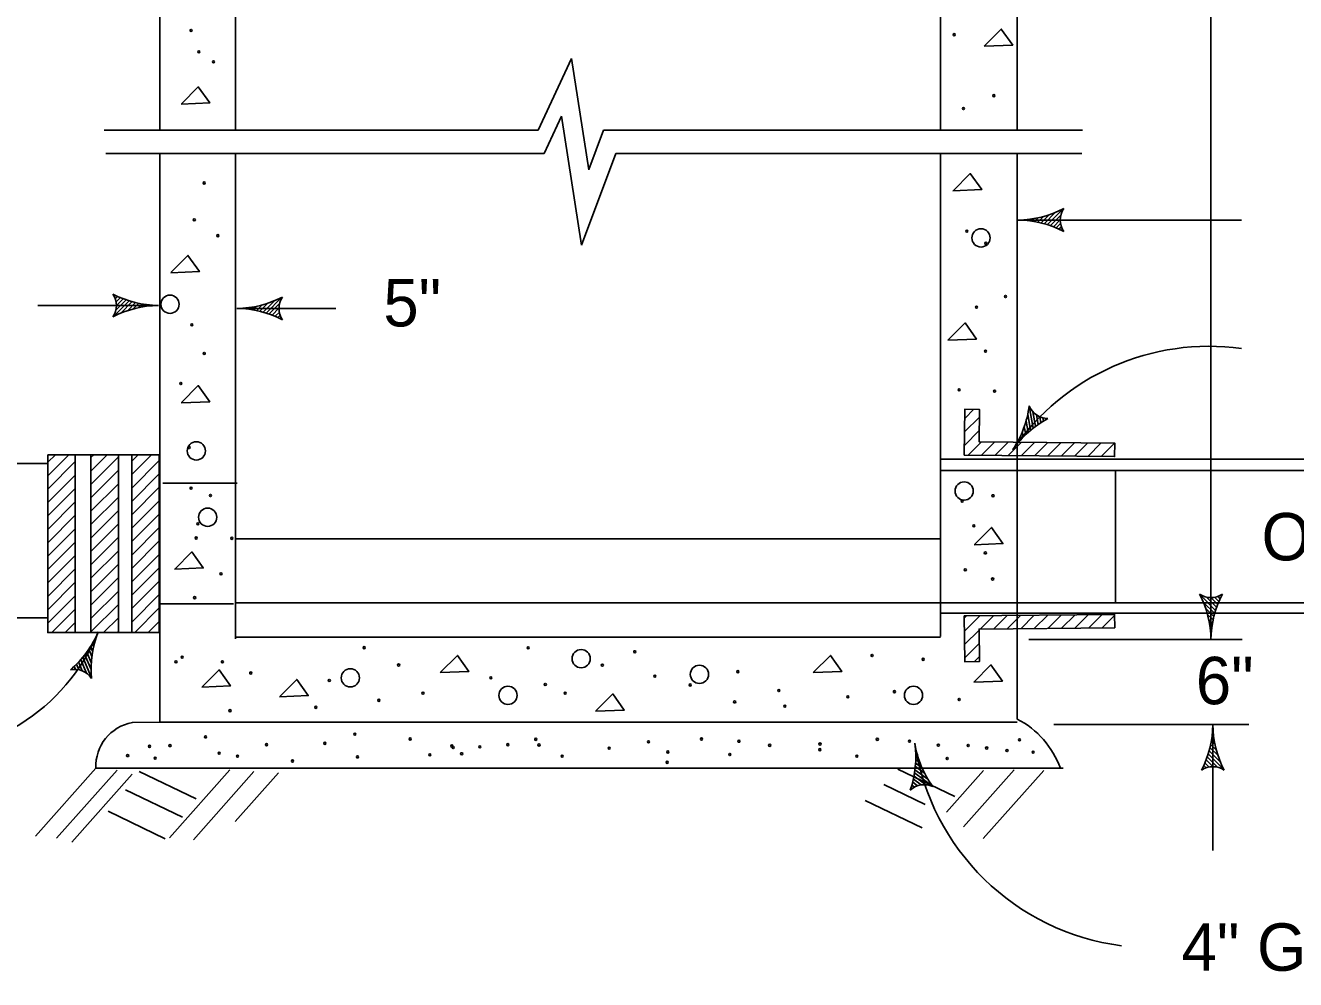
# Model space of a CAD drawing. Extents: x -2167 to -1935, y 1312 to 1612.
# Drawn here: x -2089.2 to -2020.6, y 1398.2 to 1449.7 of the extents above; entities that cross this region are included whole.
import ezdxf

# ---------------------------------------------------------------- set-up
doc = ezdxf.new("R2010")
doc.units = 0
doc.layers.add('1', color=7, linetype='Continuous')

msp = doc.modelspace()

# ---------------------------------------------------------------- linework, layer by layer
at = {"layer": '1'}
for p, q in [((-2039.769, 1499.403), (-2039.769, 1444.097)), ((-2035.628, 1499.382), (-2035.628, 1444.097)), ((-2025.16, 1499.362), (-2025.16, 1416.54)), ((-2081.962, 1472.357), (-2081.962, 1444.097)), ((-2077.877, 1471.245), (-2077.877, 1444.097)), ((-2061.524, 1444.082), (-2059.72, 1447.947)), ((-2059.72, 1447.947), (-2058.782, 1441.934)), ((-2061.196, 1442.806), (-2060.253, 1444.825)), ((-2060.253, 1444.825), (-2059.166, 1437.849)), ((-2084.966, 1444.082), (-2061.524, 1444.082)), ((-2057.977, 1444.082), (-2058.787, 1441.95)), ((-2057.977, 1444.082), (-2032.101, 1444.082)), ((-2084.879, 1442.806), (-2061.196, 1442.806)), ((-2081.962, 1412.07), (-2081.962, 1442.77)), ((-2077.877, 1416.581), (-2077.877, 1442.806)), ((-2059.166, 1437.849), (-2057.311, 1442.806)), ((-2057.311, 1442.806), (-2032.137, 1442.806)), ((-2039.769, 1416.714), (-2039.769, 1442.785)), ((-2035.628, 1426.218), (-2035.628, 1442.806)), ((-2034.213, 1439.407), (-2034.515, 1439.105)), ((-2033.9, 1439.499), (-2034.336, 1439.064)), ((-2033.552, 1439.633), (-2034.167, 1439.018)), ((-2033.147, 1439.817), (-2033.998, 1438.966)), ((-2033.275, 1439.474), (-2033.834, 1438.915)), ((-2035.581, 1439.217), (-2023.515, 1439.217)), ((-2035.259, 1439.228), (-2035.284, 1439.207)), ((-2035.018, 1439.253), (-2035.079, 1439.192)), ((-2034.766, 1439.289), (-2034.884, 1439.171)), ((-2034.5, 1439.335), (-2034.7, 1439.141)), ((-2033.311, 1439.223), (-2033.675, 1438.854)), ((-2033.29, 1439.023), (-2033.521, 1438.792)), ((-2033.239, 1438.854), (-2033.372, 1438.725)), ((-2033.177, 1438.7), (-2033.224, 1438.654)), ((-2088.549, 1434.599), (-2082.034, 1434.599)), ((-2084.469, 1433.999), (-2083.618, 1434.85)), ((-2084.438, 1435.117), (-2084.392, 1435.163)), ((-2084.376, 1434.963), (-2084.243, 1435.091)), ((-2084.341, 1434.348), (-2083.782, 1434.906)), ((-2084.325, 1434.794), (-2084.095, 1435.024)), ((-2084.305, 1434.594), (-2083.941, 1434.963)), ((-2084.064, 1434.184), (-2083.449, 1434.804)), ((-2083.715, 1434.317), (-2083.279, 1434.758)), ((-2083.402, 1434.414), (-2083.1, 1434.717)), ((-2083.115, 1434.481), (-2082.916, 1434.681)), ((-2082.849, 1434.532), (-2082.731, 1434.65)), ((-2082.598, 1434.568), (-2082.536, 1434.625)), ((-2082.357, 1434.589), (-2082.331, 1434.609)), ((-2076.431, 1434.63), (-2076.728, 1434.327)), ((-2076.118, 1434.722), (-2076.554, 1434.286)), ((-2075.765, 1434.855), (-2076.38, 1434.24)), ((-2075.365, 1435.04), (-2076.216, 1434.189)), ((-2075.493, 1434.696), (-2076.052, 1434.138)), ((-2077.795, 1434.44), (-2072.443, 1434.44)), ((-2077.477, 1434.45), (-2077.497, 1434.43)), ((-2077.236, 1434.476), (-2077.292, 1434.414)), ((-2076.985, 1434.512), (-2077.103, 1434.394)), ((-2076.713, 1434.558), (-2076.913, 1434.363)), ((-2075.524, 1434.445), (-2075.893, 1434.076)), ((-2075.503, 1434.245), (-2075.734, 1434.015)), ((-2075.457, 1434.076), (-2075.585, 1433.948)), ((-2075.39, 1433.922), (-2075.437, 1433.876)), ((-2034.987, 1429.15), (-2034.766, 1427.971)), ((-2038.478, 1427.761), (-2037.673, 1428.566)), ((-2038.467, 1428.494), (-2037.975, 1428.986)), ((-2035.064, 1428.714), (-2034.905, 1427.858)), ((-2034.777, 1428.847), (-2034.633, 1428.073)), ((-2034.587, 1428.683), (-2034.49, 1428.171)), ((-2034.413, 1428.586), (-2034.356, 1428.263)), ((-2034.244, 1428.53), (-2034.213, 1428.35)), ((-2034.085, 1428.494), (-2034.074, 1428.432)), ((-2038.483, 1427.028), (-2037.683, 1427.833)), ((-2035.356, 1427.766), (-2035.305, 1427.489)), ((-2035.253, 1428.038), (-2035.171, 1427.617)), ((-2035.151, 1428.35), (-2035.038, 1427.74)), ((-2038.283, 1426.505), (-2037.555, 1427.228)), ((-2037.56, 1426.5), (-2036.837, 1427.223)), ((-2036.843, 1426.495), (-2036.12, 1427.217)), ((-2036.125, 1426.484), (-2035.402, 1427.207)), ((-2035.699, 1427.079), (-2035.694, 1427.048)), ((-2035.581, 1427.289), (-2035.566, 1427.207)), ((-2035.469, 1427.515), (-2035.438, 1427.351)), ((-2035.407, 1426.479), (-2034.684, 1427.202)), ((-2034.69, 1426.474), (-2033.967, 1427.192)), ((-2033.972, 1426.464), (-2033.249, 1427.187)), ((-2033.254, 1426.459), (-2032.531, 1427.181)), ((-2032.537, 1426.448), (-2031.814, 1427.171)), ((-2031.819, 1426.443), (-2031.096, 1427.166)), ((-2031.101, 1426.438), (-2030.379, 1427.156)), ((-2088.016, 1425.398), (-2086.878, 1426.53)), ((-2088.016, 1426.12), (-2087.606, 1426.53)), ((-2087.965, 1426.53), (-2081.931, 1426.53)), ((-2085.689, 1425.649), (-2084.807, 1426.53)), ((-2085.689, 1426.377), (-2085.535, 1426.53)), ((-2085.689, 1424.926), (-2084.202, 1426.413)), ((-2083.479, 1425.459), (-2082.403, 1426.53)), ((-2083.479, 1426.182), (-2083.131, 1426.53)), ((-2035.628, 1417.821), (-2035.628, 1426.438)), ((-2030.384, 1426.428), (-2030.368, 1426.448)), ((-2109.397, 1426.054), (-2088.016, 1426.054)), ((-2088.016, 1424.675), (-2086.529, 1426.161)), ((-2085.689, 1424.203), (-2084.202, 1425.69)), ((-2083.479, 1424.731), (-2081.993, 1426.218)), ((-2039.769, 1426.284), (-2011.95, 1426.284)), ((-2039.769, 1425.674), (-2011.95, 1425.674)), ((-2030.317, 1418.534), (-2030.317, 1425.674)), ((-2088.016, 1423.947), (-2086.529, 1425.434)), ((-2085.689, 1423.475), (-2084.202, 1424.962)), ((-2083.479, 1424.008), (-2081.993, 1425.495)), ((-2081.793, 1424.998), (-2077.789, 1424.998)), ((-2088.016, 1423.224), (-2086.529, 1424.711)), ((-2083.479, 1423.286), (-2081.993, 1424.772)), ((-2088.016, 1422.496), (-2086.529, 1423.983)), ((-2085.689, 1422.753), (-2084.202, 1424.239)), ((-2083.479, 1422.558), (-2081.993, 1424.044)), ((-2088.016, 1421.774), (-2086.529, 1423.26)), ((-2085.689, 1422.025), (-2084.202, 1423.511)), ((-2083.479, 1421.835), (-2081.993, 1423.322)), ((-2088.016, 1421.046), (-2086.529, 1422.532)), ((-2085.689, 1421.302), (-2084.202, 1422.788)), ((-2083.479, 1421.107), (-2081.993, 1422.594)), ((-2088.016, 1420.323), (-2086.529, 1421.809)), ((-2085.689, 1420.579), (-2084.202, 1422.066)), ((-2083.479, 1420.384), (-2081.993, 1421.871)), ((-2077.877, 1421.984), (-2039.769, 1421.984)), ((-2088.016, 1419.6), (-2086.529, 1421.087)), ((-2085.689, 1419.851), (-2084.202, 1421.338)), ((-2083.479, 1419.656), (-2081.993, 1421.143)), ((-2088.016, 1418.872), (-2086.529, 1420.359)), ((-2085.689, 1419.128), (-2084.202, 1420.615)), ((-2083.479, 1418.934), (-2081.993, 1420.42)), ((-2088.016, 1418.149), (-2086.529, 1419.636)), ((-2085.689, 1418.401), (-2084.202, 1419.887)), ((-2083.479, 1418.211), (-2081.993, 1419.697)), ((-2088.016, 1417.421), (-2086.529, 1418.908)), ((-2085.689, 1417.678), (-2084.202, 1419.164)), ((-2083.479, 1417.483), (-2081.993, 1418.97)), ((-2025.76, 1418.97), (-2024.909, 1418.119)), ((-2025.411, 1418.841), (-2024.853, 1418.283)), ((-2025.165, 1418.811), (-2024.796, 1418.442)), ((-2024.965, 1418.831), (-2024.735, 1418.6)), ((-2024.796, 1418.877), (-2024.668, 1418.749)), ((-2024.642, 1418.944), (-2024.596, 1418.898)), ((-2087.79, 1416.919), (-2086.529, 1418.185)), ((-2085.689, 1416.95), (-2084.202, 1418.436)), ((-2083.315, 1416.919), (-2081.993, 1418.247)), ((-2081.983, 1418.467), (-2077.974, 1418.467)), ((-2039.769, 1418.534), (-2077.815, 1418.534)), ((-2039.769, 1418.534), (-2011.95, 1418.534)), ((-2025.575, 1418.57), (-2024.955, 1417.955)), ((-2025.442, 1418.216), (-2025.001, 1417.78)), ((-2109.33, 1417.709), (-2088.016, 1417.709)), ((-2087.068, 1416.919), (-2086.529, 1417.462)), ((-2084.997, 1416.919), (-2084.202, 1417.714)), ((-2082.593, 1416.919), (-2081.993, 1417.519)), ((-2039.769, 1417.975), (-2011.95, 1417.975)), ((-2038.488, 1417.703), (-2038.365, 1417.826)), ((-2038.483, 1416.986), (-2037.632, 1417.832)), ((-2037.637, 1417.104), (-2036.899, 1417.842)), ((-2036.904, 1417.109), (-2036.166, 1417.847)), ((-2036.171, 1417.119), (-2035.433, 1417.857)), ((-2035.628, 1412.244), (-2035.628, 1417.975)), ((-2035.438, 1417.124), (-2034.705, 1417.862)), ((-2034.705, 1417.134), (-2033.972, 1417.867)), ((-2033.977, 1417.14), (-2033.239, 1417.878)), ((-2033.244, 1417.15), (-2032.506, 1417.883)), ((-2032.511, 1417.155), (-2031.773, 1417.893)), ((-2031.778, 1417.16), (-2031.04, 1417.898)), ((-2031.045, 1417.17), (-2030.368, 1417.847)), ((-2025.345, 1417.903), (-2025.042, 1417.606)), ((-2025.278, 1417.621), (-2025.078, 1417.421)), ((-2088.016, 1416.919), (-2081.972, 1416.919)), ((-2084.274, 1416.919), (-2084.202, 1416.991)), ((-2038.473, 1416.268), (-2037.688, 1417.052)), ((-2025.227, 1417.35), (-2025.109, 1417.232)), ((-2025.191, 1417.099), (-2025.135, 1417.042)), ((-2025.17, 1416.858), (-2025.15, 1416.837)), ((-2085.591, 1415.909), (-2085.699, 1416.166)), ((-2085.535, 1416.176), (-2085.602, 1416.33)), ((-2085.473, 1416.422), (-2085.504, 1416.499)), ((-2085.402, 1416.653), (-2085.412, 1416.683)), ((-2077.877, 1416.663), (-2039.769, 1416.663)), ((-2038.467, 1415.55), (-2037.678, 1416.335)), ((-2034.997, 1416.54), (-2023.474, 1416.54)), ((-2085.93, 1414.725), (-2086.237, 1415.453)), ((-2085.658, 1414.474), (-2086.124, 1415.586)), ((-2085.678, 1414.92), (-2086.012, 1415.72)), ((-2085.668, 1415.294), (-2085.904, 1415.863)), ((-2085.637, 1415.617), (-2085.801, 1416.012)), ((-2037.939, 1415.351), (-2037.673, 1415.617)), ((-2086.683, 1414.925), (-2086.704, 1414.987)), ((-2086.514, 1414.93), (-2086.586, 1415.094)), ((-2086.34, 1414.91), (-2086.468, 1415.207)), ((-2086.15, 1414.853), (-2086.35, 1415.33)), ((-2081.931, 1412.07), (-2083.449, 1412.06)), ((-2081.962, 1412.07), (-2035.628, 1412.07)), ((-2033.659, 1411.942), (-2023.105, 1411.942)), ((-2025.058, 1411.942), (-2025.058, 1405.134)), ((-2024.991, 1411.132), (-2025.109, 1411.25)), ((-2025.027, 1411.383), (-2025.083, 1411.439)), ((-2025.047, 1411.624), (-2025.068, 1411.644)), ((-2041.107, 1410.619), (-2041.133, 1410.635)), ((-2024.776, 1410.266), (-2025.217, 1410.701)), ((-2024.873, 1410.578), (-2025.176, 1410.876)), ((-2024.94, 1410.86), (-2025.14, 1411.06)), ((-2041.046, 1410.383), (-2041.118, 1410.43)), ((-2040.774, 1409.609), (-2041.118, 1409.861)), ((-2040.974, 1410.137), (-2041.113, 1410.24)), ((-2040.887, 1409.881), (-2041.113, 1410.05)), ((-2025.252, 1409.65), (-2025.483, 1409.881)), ((-2025.053, 1409.671), (-2025.422, 1410.04)), ((-2024.807, 1409.64), (-2025.365, 1410.199)), ((-2024.458, 1409.512), (-2025.309, 1410.363)), ((-2024.642, 1409.912), (-2025.263, 1410.527)), ((-2085.427, 1409.589), (-2088.687, 1405.913)), ((-2084.274, 1409.476), (-2087.539, 1405.801)), ((-2083.459, 1409.266), (-2086.719, 1405.585)), ((-2085.427, 1409.589), (-2033.147, 1409.589)), ((-2083.074, 1409.415), (-2079.989, 1407.923)), ((-2078.179, 1409.491), (-2081.444, 1405.816)), ((-2076.877, 1409.404), (-2080.137, 1405.724)), ((-2075.544, 1409.338), (-2077.892, 1406.698)), ((-2042.081, 1409.543), (-2039.001, 1408.056)), ((-2040.21, 1408.615), (-2041.179, 1409.333)), ((-2040.451, 1408.989), (-2041.154, 1409.502)), ((-2040.636, 1409.317), (-2041.133, 1409.681)), ((-2037.447, 1409.471), (-2039.452, 1407.216)), ((-2035.787, 1409.507), (-2038.529, 1406.411)), ((-2034.197, 1409.466), (-2037.463, 1405.785)), ((-2025.575, 1409.538), (-2025.622, 1409.584)), ((-2025.422, 1409.604), (-2025.55, 1409.732)), ((-2042.835, 1408.707), (-2040.61, 1407.631)), ((-2041.318, 1408.482), (-2041.369, 1408.518)), ((-2041.174, 1408.564), (-2041.323, 1408.676)), ((-2041.015, 1408.641), (-2041.277, 1408.83)), ((-2040.82, 1408.687), (-2041.241, 1408.994)), ((-2040.569, 1408.692), (-2041.205, 1409.163)), ((-2083.823, 1408.425), (-2080.742, 1406.934)), ((-2043.84, 1407.846), (-2040.759, 1406.359)), ((-2084.756, 1407.257), (-2081.675, 1405.765))]:
    msp.add_line(p, q, dxfattribs=at)
for points in [[(-2037.411, 1448.614), (-2036.489, 1449.541), (-2035.874, 1448.67), (-2037.422, 1448.608)], [(-2080.798, 1445.492), (-2079.881, 1446.414), (-2079.261, 1445.543), (-2080.814, 1445.482)], [(-2039.088, 1440.801), (-2038.17, 1441.729), (-2037.55, 1440.858), (-2039.103, 1440.796)], [(-2081.362, 1436.378), (-2080.44, 1437.3), (-2079.825, 1436.429), (-2081.373, 1436.367)], [(-2039.37, 1432.728), (-2038.447, 1433.656), (-2037.832, 1432.784), (-2039.38, 1432.723)], [(-2080.798, 1429.345), (-2079.881, 1430.267), (-2079.261, 1429.396), (-2080.814, 1429.334)], [(-2037.939, 1421.676), (-2037.022, 1422.599), (-2036.402, 1421.727), (-2037.955, 1421.666)], [(-2081.157, 1420.354), (-2080.24, 1421.281), (-2079.619, 1420.41), (-2081.173, 1420.348)], [(-2066.804, 1414.761), (-2065.882, 1415.684), (-2065.267, 1414.812), (-2066.815, 1414.751)], [(-2046.649, 1414.761), (-2045.726, 1415.684), (-2045.111, 1414.812), (-2046.659, 1414.751)], [(-2079.681, 1413.982), (-2078.763, 1414.905), (-2078.143, 1414.033), (-2079.696, 1413.972)], [(-2037.97, 1414.238), (-2037.048, 1415.166), (-2036.432, 1414.295), (-2037.98, 1414.233)], [(-2075.483, 1413.459), (-2074.56, 1414.382), (-2073.945, 1413.51), (-2075.493, 1413.449)], [(-2058.403, 1412.68), (-2057.485, 1413.603), (-2056.865, 1412.731), (-2058.418, 1412.67)]]:
    msp.add_lwpolyline(points, dxfattribs=at)
for points in [[(-2038.488, 1426.51), (-2038.462, 1428.991), (-2037.668, 1428.981), (-2037.688, 1427.233), (-2030.358, 1427.156), (-2030.368, 1426.428)], [(-2088.016, 1426.53), (-2086.529, 1426.53), (-2086.529, 1416.919), (-2088.016, 1416.919)], [(-2085.689, 1426.53), (-2084.202, 1426.53), (-2084.202, 1416.919), (-2085.689, 1416.919)], [(-2083.479, 1426.53), (-2081.993, 1426.53), (-2081.993, 1416.919), (-2083.479, 1416.919)], [(-2038.488, 1417.826), (-2038.462, 1415.345), (-2037.668, 1415.351), (-2037.688, 1417.104), (-2030.358, 1417.175), (-2030.368, 1417.903)]]:
    msp.add_lwpolyline(points, close=True, dxfattribs=at)
for centre, radius in [((-2080.274, 1449.466), 0.0564), ((-2039.032, 1449.236), 0.0564), ((-2079.851, 1448.311), 0.0564), ((-2079.064, 1447.767), 0.0564), ((-2036.892, 1445.94), 0.0564), ((-2038.537, 1445.24), 0.0564), ((-2079.566, 1441.219), 0.0564), ((-2080.099, 1439.23), 0.0564), ((-2037.584, 1438.251), 0.493), ((-2078.828, 1438.371), 0.0564), ((-2038.348, 1438.61), 0.0564), ((-2037.33, 1437.958), 0.0564), ((-2081.409, 1434.665), 0.493), ((-2036.259, 1435.083), 0.0564), ((-2037.827, 1434.509), 0.0564), ((-2080.233, 1433.548), 0.0564), ((-2079.559, 1432.007), 0.0564), ((-2037.34, 1432.125), 0.0564), ((-2080.83, 1430.382), 0.0564), ((-2038.771, 1430.041), 0.0564), ((-2036.851, 1429.97), 0.0564), ((-2079.989, 1426.738), 0.493), ((-2080.379, 1426.922), 0.0564), ((-2038.496, 1424.567), 0.493), ((-2080.274, 1424.72), 0.0564), ((-2079.228, 1424.326), 0.0564), ((-2036.936, 1424.315), 0.0564), ((-2079.379, 1423.152), 0.493), ((-2038.601, 1424.023), 0.0564), ((-2079.91, 1422.796), 0.0564), ((-2037.976, 1422.688), 0.0564), ((-2079.994, 1422.029), 0.0564), ((-2078.075, 1422.011), 0.0564), ((-2037.351, 1421.222), 0.0564), ((-2038.435, 1420.312), 0.0564), ((-2078.657, 1420.097), 0.0564), ((-2036.956, 1419.812), 0.0564), ((-2080.079, 1418.805), 0.0564), ((-2070.916, 1416.104), 0.0564), ((-2062.058, 1416.093), 0.0564), ((-2081.086, 1415.335), 0.0564), ((-2080.753, 1415.588), 0.0564), ((-2078.58, 1415.337), 0.0564), ((-2059.193, 1415.506), 0.493), ((-2056.299, 1415.883), 0.0564), ((-2043.474, 1415.678), 0.0564), ((-2040.711, 1415.473), 0.0564), ((-2077.049, 1414.732), 0.0564), ((-2071.67, 1414.471), 0.493), ((-2069.055, 1415.165), 0.0564), ((-2058.047, 1415.158), 0.0564), ((-2052.801, 1414.658), 0.493), ((-2050.73, 1414.804), 0.0564), ((-2072.803, 1414.332), 0.0564), ((-2064.07, 1414.476), 0.0564), ((-2063.148, 1413.525), 0.493), ((-2061.131, 1414.115), 0.0564), ((-2055.212, 1414.566), 0.0564), ((-2053.298, 1414.086), 0.0564), ((-2041.234, 1413.525), 0.493), ((-2070.127, 1413.256), 0.0564), ((-2067.741, 1413.643), 0.0564), ((-2060.059, 1413.643), 0.0564), ((-2048.513, 1413.784), 0.0564), ((-2044.778, 1413.441), 0.0564), ((-2042.267, 1413.722), 0.0564), ((-2038.763, 1413.302), 0.0564), ((-2078.17, 1412.697), 0.0564), ((-2073.536, 1412.879), 0.0564), ((-2050.899, 1413.169), 0.0564), ((-2048.187, 1412.936), 0.0564), ((-2079.489, 1411.277), 0.0564), ((-2071.424, 1411.426), 0.0564), ((-2082.516, 1410.77), 0.0564), ((-2081.414, 1410.808), 0.0564), ((-2076.193, 1410.86), 0.0564), ((-2073.043, 1410.931), 0.0564), ((-2068.433, 1411.167), 0.0564), ((-2066.182, 1410.785), 0.0564), ((-2066.108, 1410.708), 0.0564), ((-2064.673, 1410.744), 0.0564), ((-2063.16, 1410.857), 0.0564), ((-2061.648, 1411.149), 0.0564), ((-2061.471, 1410.842), 0.0564), ((-2057.683, 1410.675), 0.0564), ((-2055.556, 1411.013), 0.0564), ((-2052.688, 1411.165), 0.0564), ((-2050.666, 1411.042), 0.0564), ((-2049.005, 1410.821), 0.0564), ((-2046.293, 1410.588), 0.0564), ((-2046.288, 1410.895), 0.0564), ((-2043.189, 1411.147), 0.0564), ((-2041.449, 1411.052), 0.0564), ((-2039.891, 1410.831), 0.0564), ((-2038.276, 1410.816), 0.0564), ((-2037.279, 1410.678), 0.0564), ((-2036.179, 1410.539), 0.0564), ((-2035.508, 1411.121), 0.0564), ((-2083.701, 1410.268), 0.0564), ((-2082.217, 1410.127), 0.0564), ((-2078.756, 1410.398), 0.0564), ((-2077.759, 1410.234), 0.0564), ((-2074.794, 1409.975), 0.0564), ((-2071.283, 1410.196), 0.0564), ((-2067.366, 1410.311), 0.0564), ((-2065.649, 1410.37), 0.0564), ((-2060.223, 1410.239), 0.0564), ((-2054.544, 1409.904), 0.0564), ((-2054.513, 1410.465), 0.0564), ((-2051.16, 1410.329), 0.0564), ((-2044.299, 1410.237), 0.0564), ((-2039.411, 1410.111), 0.0564), ((-2034.772, 1410.45), 0.0564)]:
    msp.add_circle(centre, radius, dxfattribs=at)
for centre, radius, start, end in [((-2035.633, 1444.66), 5.444, 270.5656, 297.50688), ((-2032.195, 1439.217), 1.11, 146.33814, 213.66186), ((-2035.633, 1433.773), 5.444, 62.49312, 89.43439), ((-2081.981, 1440.042), 5.444, 242.49312, 269.43439), ((-2085.419, 1434.598), 1.11, 326.33814, 33.66186), ((-2081.981, 1429.155), 5.444, 90.56561, 117.50688), ((-2077.849, 1439.883), 5.444, 270.5656, 297.50688), ((-2074.411, 1434.439), 1.11, 146.33814, 213.66186), ((-2077.849, 1428.996), 5.444, 62.49312, 89.43439), ((-2025.254, 1419.52), 12.874, 82.23897, 145.54254), ((-2040.388, 1429.84), 5.444, 326.10815, 353.04943), ((-2033.955, 1429.595), 1.11, 201.88068, 269.2044), ((-2031.411, 1423.68), 5.444, 118.03566, 144.97694), ((-2030.602, 1416.483), 5.444, 0.5656, 27.50688), ((-2025.158, 1419.921), 1.11, 236.33814, 303.66185), ((-2019.715, 1416.483), 5.444, 152.49312, 179.43439), ((-2095.124, 1420.99), 10.631, 265.92275, 337.67828), ((-2090.305, 1419.069), 5.444, 310.17132, 337.11259), ((-2080.234, 1414.934), 5.444, 158.24381, 185.18508), ((-2086.575, 1413.821), 1.11, 34.01634, 101.34006), ((-2083.017, 1409.693), 2.403, 100.29637, 182.48566), ((-2037.872, 1407.927), 4.866, 19.95936, 62.50639), ((-2030.502, 1411.995), 5.444, 332.49312, 359.43439), ((-2019.615, 1411.995), 5.444, 180.5656, 207.50688), ((-2046.555, 1410.172), 5.444, 341.07625, 8.01753), ((-2028.32, 1412.87), 12.99, 188.58297, 262.62517), ((-2035.79, 1411.797), 5.444, 189.14874, 216.09002), ((-2025.058, 1408.557), 1.11, 56.33814, 123.66186), ((-2040.659, 1407.585), 1.11, 64.92128, 132.24499)]:
    msp.add_arc(centre, radius, start, end, dxfattribs=at)

# ---------------------------------------------------------------- texts
for s, height, p in [('5"', 2.563, (-2069.88, 1433.466)), ('OUTLET', 2.563, (-2022.425, 1420.82)), ('6"', 2.563, (-2025.975, 1413.044)), ('4" GRAVEL, SAND OR CRUSHED', 2.56303, (-2026.746, 1398.637))]:
    msp.add_text(s, height=height, dxfattribs=at).set_placement(p)

doc.saveas('drawing.dxf')
